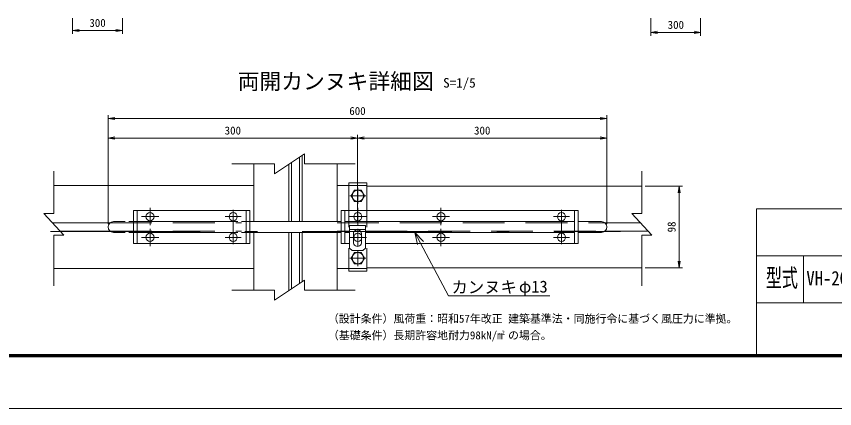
# Model space of a CAD drawing. Units: millimetres, scale not verified, with parts at other scales. Extents: x -5936 to 5936, y -4198 to 4198.
# Drawn here: x -1455 to 3467, y -4198 to -1838 of the extents above; entities that cross this region are included whole.
import ezdxf
from ezdxf.enums import TextEntityAlignment as Align

# ---------------------------------------------------------------- set-up
doc = ezdxf.new("R2010")
doc.units = ezdxf.units.MM
doc.header["$LTSCALE"] = 30
doc.linetypes.add('USER2', pattern=[12.6, 8.4, -4.2])
doc.linetypes.add('USER3', pattern=[50.5, 30, -9, 2.5, -9])
for name, color, linetype, lineweight in [('0-2_D-STR3', 3, 'Continuous', 9), ('0-5_D-STR1', 1, 'Continuous', 9), ('0-6_D-STR-DIM', 7, 'Continuous', 9), ('0-7_D-STR-TXT', 7, 'Continuous', 9), ('0-C_0', 7, 'Continuous', 9), ('0-E_1', 7, 'Continuous', 9), ('0-F_D-TTL', 7, 'Continuous', 9), ('1-0_D-BMK', 2, 'USER3', 9)]:
    doc.layers.add(name, color=color, linetype=linetype, lineweight=lineweight)
doc.layers.add('0-4_D-TTL-TXT', color=7, linetype='Continuous')
doc.styles.add('ＭＳ ゴシック', font='')
doc.styles.get('ＭＳ ゴシック').set_extended_font_data('MS Gothic')

# ---------------------------------------------------------------- blocks, each defined once
blk = doc.blocks.new('_OPEN')
at = {"layer": '0-C_0'}
blk.add_line((-30, 5), (0, 0), dxfattribs=at)
blk.add_lwpolyline([(-30, -5), (0, 0), (-30, 0)], dxfattribs=at)
blk = doc.blocks.new('G97')
at = {"layer": '0-E_1'}
for q in [(224139.3, 22396.2), (223316.5, 21958.9), (227782.8, 14547.7)]:
    blk.add_line((222911.9, 23712.9), q, dxfattribs=at)

msp = doc.modelspace()

# ---------------------------------------------------------------- linework, layer by layer
at = {"layer": '0-2_D-STR3'}
for p, q in [((544.12, -2838.86), (654.12, -2838.86)), ((544.12, -2838.86), (544.12, -2854.86)), ((654.12, -2838.86), (654.12, -2854.86)), ((-50.88, -3004.86), (-750.88, -3004.86)), ((-750.88, -3204.86), (-750.88, -3004.86)), ((-728.38, -3204.86), (-728.38, -3004.86)), ((-73.38, -3204.86), (-73.38, -3004.86)), ((-50.88, -3204.86), (-50.88, -3004.86)), ((499.12, -3004.86), (1924.12, -3004.86)), ((499.12, -3204.86), (499.12, -3004.86)), ((521.62, -3204.86), (521.62, -3004.86)), ((1901.62, -3204.86), (1901.62, -3004.86)), ((1924.12, -3204.86), (1924.12, -3004.86)), ((-870.53, -3072.36), (-800.88, -3072.36)), ((-123.38, -3072.36), (-778.38, -3072.36)), ((-100.88, -3072.36), (499.12, -3072.36)), ((521.62, -3072.36), (1901.62, -3072.36)), ((549.47, -3096.62), (549.47, -3231.62)), ((644.47, -3096.62), (549.47, -3096.62)), ((644.47, -3231.62), (644.47, -3096.62)), ((1924.12, -3072.36), (2064.47, -3072.36)), ((-870.53, -3137.36), (-800.88, -3137.36)), ((-123.38, -3137.36), (-778.38, -3137.36)), ((-100.88, -3137.36), (499.12, -3137.36)), ((521.62, -3137.36), (549.47, -3137.36)), ((571.97, -3146.62), (571.97, -3196.62)), ((621.97, -3146.62), (621.97, -3196.62)), ((644.47, -3137.36), (1901.62, -3137.36)), ((1924.12, -3137.36), (2064.47, -3137.36)), ((-50.88, -3204.86), (-750.88, -3204.86)), ((499.12, -3204.86), (549.47, -3204.86)), ((549.47, -3231.62), (564.47, -3246.62)), ((564.47, -3246.62), (629.47, -3246.62)), ((629.47, -3246.62), (644.47, -3231.62)), ((644.47, -3204.86), (1924.12, -3204.86)), ((544.12, -3354.86), (544.12, -3370.86)), ((544.12, -3370.86), (654.12, -3370.86)), ((654.12, -3354.86), (654.12, -3370.86))]:
    msp.add_line(p, q, dxfattribs=at)
at = {"layer": '0-2_D-STR3', "linetype": 'USER2'}
for p, q in [((544.12, -2854.86), (544.12, -3354.86)), ((544.12, -2854.86), (654.12, -2854.86)), ((654.12, -2854.86), (654.12, -3354.86)), ((-650.88, -3094.34), (-650.88, -2990.38)), ((599.12, -3094.34), (599.12, -2990.38)), ((1099.12, -3094.34), (1099.12, -2990.38)), ((-702.86, -3042.36), (-598.92, -3042.36)), ((547.14, -3042.36), (651.08, -3042.36)), ((651.1, -3042.36), (547.16, -3042.36)), ((1151.1, -3042.36), (1047.16, -3042.36)), ((-891.3, -3079.86), (-100.88, -3079.86)), ((474.12, -3079.86), (2085.23, -3079.86)), ((-891.3, -3129.86), (-100.88, -3129.86)), ((-650.88, -3115.38), (-650.88, -3219.34)), ((474.12, -3129.86), (549.47, -3129.86)), ((549.47, -3119.12), (644.47, -3119.12)), ((599.12, -3115.38), (599.12, -3219.34)), ((644.47, -3129.86), (2085.23, -3129.86)), ((1099.12, -3115.38), (1099.12, -3219.34)), ((-702.86, -3167.36), (-598.92, -3167.36)), ((547.14, -3167.36), (651.08, -3167.36)), ((651.1, -3167.36), (547.16, -3167.36)), ((651.1, -3167.36), (547.16, -3167.36)), ((1151.1, -3167.36), (1047.16, -3167.36)), ((544.12, -3354.86), (654.12, -3354.86))]:
    msp.add_line(p, q, dxfattribs=at)
at = {"layer": '0-2_D-STR3', "linetype": 'USER3'}
for p, q in [((599.12, -2869.76), (599.12, -2964.96)), ((551.52, -2917.36), (646.72, -2917.36)), ((-150.88, -3208.73), (-150.88, -3002.05)), ((1824.12, -3208.73), (1824.12, -3002.05)), ((-198.48, -3042.36), (-103.28, -3042.36)), ((1776.52, -3042.36), (1871.72, -3042.36)), ((-198.48, -3167.36), (-103.28, -3167.36)), ((1776.52, -3167.36), (1871.72, -3167.36)), ((599.12, -3339.96), (599.12, -3244.76)), ((551.52, -3292.36), (646.72, -3292.36))]:
    msp.add_line(p, q, dxfattribs=at)
at = {"layer": '0-2_D-STR3', "linetype": 'USER2'}
for points in [[(638.32, -2917.36), (618.72, -2883.41), (579.52, -2883.41), (559.92, -2917.36), (579.52, -2951.31), (618.72, -2951.31)], [(638.32, -3292.36), (618.72, -3326.31), (579.52, -3326.31), (559.92, -3292.36), (579.52, -3258.41), (618.72, -3258.41)]]:
    msp.add_lwpolyline(points, close=True, dxfattribs=at)
for centre in [(599.12, -2917.36), (599.12, -3292.36)]:
    msp.add_circle(centre, 34, dxfattribs=at)
at = {"layer": '0-2_D-STR3'}
for centre in [(-650.88, -3042.36), (-150.88, -3042.36), (599.12, -3042.36), (1099.12, -3042.36), (1824.12, -3042.36), (-650.88, -3167.36), (-150.88, -3167.36), (599.12, -3167.36), (1099.12, -3167.36), (1824.12, -3167.36)]:
    msp.add_circle(centre, 24.43, dxfattribs=at)
for centre, radius, start, end in [((-870.53, -3104.86), 32.5, 90, 270), ((596.97, -3146.62), 25, 359.99999, 179.99999), ((596.97, -3196.62), 25, 179.99999, 0)]:
    msp.add_arc(centre, radius, start, end, dxfattribs=at)
at = {"layer": '0-5_D-STR1'}
for p, q in [((98.11, -2785.27), (277.35, -2665.27)), ((249.12, -3072.36), (249.12, -2684.17)), ((265.12, -3072.36), (265.12, -2673.46)), ((277.35, -2725.27), (277.35, -2665.27)), ((-25.88, -3072.36), (-25.88, -2725.27)), ((183.12, -3072.36), (183.12, -2728.35)), ((199.12, -3072.36), (199.12, -2717.64)), ((277.35, -2725.27), (582.11, -2725.27)), ((474.12, -3072.36), (474.12, -2725.27)), ((-1229.69, -2768.12), (-1229.69, -3024.17)), ((2307.92, -2768.12), (2307.92, -3024.17)), ((-1229.69, -2854.86), (-25.88, -2854.86)), ((474.12, -2854.86), (544.12, -2854.86)), ((654.12, -2859.86), (2307.92, -2859.86)), ((-1289.69, -3024.17), (-1169.69, -3153.41)), ((-1229.69, -3024.17), (-1289.69, -3024.17)), ((2307.92, -3024.17), (2247.92, -3024.17)), ((2247.92, -3024.17), (2367.92, -3153.41)), ((-1237.98, -3079.86), (-841.3, -3079.86)), ((2085.23, -3079.86), (2299.62, -3079.86)), ((-1191.55, -3129.86), (-841.3, -3129.86)), ((-25.88, -3484.45), (-25.88, -3137.36)), ((183.12, -3487.53), (183.12, -3137.36)), ((199.12, -3476.82), (199.12, -3137.36)), ((249.12, -3443.35), (249.12, -3137.36)), ((265.12, -3435.28), (265.12, -3137.36)), ((474.12, -3484.45), (474.12, -3137.36)), ((2085.23, -3129.86), (2346.05, -3129.86)), ((-1229.69, -3153.41), (-1229.69, -3458.18)), ((-1229.69, -3153.41), (-1169.69, -3153.41)), ((2307.92, -3153.41), (2307.92, -3458.18)), ((2307.92, -3153.41), (2367.92, -3153.41)), ((-1229.69, -3354.86), (-25.88, -3354.86)), ((474.12, -3354.86), (544.12, -3354.86)), ((654.12, -3349.86), (2307.92, -3349.86)), ((98.11, -3544.45), (277.35, -3424.45)), ((277.35, -3484.45), (277.35, -3424.45)), ((277.35, -3484.45), (582.11, -3484.45))]:
    msp.add_line(p, q, dxfattribs=at)
for points in [[(-157.94, -2725.27), (98.11, -2725.27), (98.11, -2785.27)], [(-157.94, -3484.45), (98.11, -3484.45), (98.11, -3544.45)]]:
    msp.add_lwpolyline(points, dxfattribs=at)
msp.add_arc((2064.47, -3104.86), 32.5, 270, 90, dxfattribs=at)
at = {"layer": '0-6_D-STR-DIM'}
for p, q in [((-1116.8, -1847.68), (-1116.8, -1942.48)), ((-816.8, -1847.68), (-816.8, -1942.48)), ((2361.04, -1847.68), (2361.04, -1953.98)), ((2661.04, -1847.68), (2661.04, -1953.98)), ((-856.8, -1922.48), (-1076.8, -1922.48)), ((2401.04, -1933.98), (2621.04, -1933.98)), ((-903.03, -3084.86), (-903.03, -2432.16)), ((2056.97, -2452.16), (-863.03, -2452.16)), ((2096.97, -3084.86), (2096.97, -2432.16)), ((-903.03, -3084.86), (-903.03, -2549.85)), ((596.97, -3076.62), (596.97, -2549.85)), ((596.97, -3076.62), (596.97, -2549.85)), ((2096.97, -3084.86), (2096.97, -2549.85)), ((-863.03, -2569.85), (556.97, -2569.85)), ((2056.97, -2569.85), (636.97, -2569.85)), ((2327.92, -2859.86), (2551.45, -2859.86)), ((2531.45, -2899.86), (2531.45, -3309.86)), ((2327.92, -3349.86), (2551.45, -3349.86))]:
    msp.add_line(p, q, dxfattribs=at)
at = {"layer": '0-7_D-STR-TXT'}
msp.add_line((1144.94, -3519.24), (1753.79, -3519.24), dxfattribs=at)
at = {"layer": '0-F_D-TTL'}
for p, q in [((2996.27, -2996.27), (2996.27, -3872.53)), ((2996.27, -2996.27), (5540.27, -2996.27)), ((2996.27, -3278.93), (5540.27, -3278.93)), ((3278.93, -3278.93), (3278.93, -3561.6)), ((2996.27, -3561.6), (5540.27, -3561.6))]:
    msp.add_line(p, q, dxfattribs=at)
at = {"layer": '0-F_D-TTL', "color": 2, "lineweight": 18}
msp.add_lwpolyline([(-5936, 4197.6), (5936, 4197.6), (5936, -4197.6), (-5936, -4197.6)], close=True, dxfattribs=at)
at = {"layer": '0-F_D-TTL'}
for points in [[(-5554.4, 3886.67), (5554.4, 3886.67), (5554.4, -3886.67), (-5554.4, -3886.67)], [(-5550.87, 3883.13), (5550.87, 3883.13), (5550.87, -3883.13), (-5550.87, -3883.13)], [(-5547.33, 3879.6), (5547.33, 3879.6), (5547.33, -3879.6), (-5547.33, -3879.6)], [(-5543.8, 3876.07), (5543.8, 3876.07), (5543.8, -3876.07), (-5543.8, -3876.07)], [(-5540.27, 3872.53), (5540.27, 3872.53), (5540.27, -3872.53), (-5540.27, -3872.53)]]:
    msp.add_lwpolyline(points, close=True, dxfattribs=at)
at = {"layer": '1-0_D-BMK'}
msp.add_line((-1249.88, -3131.06), (2178.16, -3131.06), dxfattribs=at)

# ---------------------------------------------------------------- block references
at = {"layer": '0-2_D-STR3', "xscale": 0.04166667, "yscale": 0.04166667}
msp.add_blockref('G97', (-8346.01, -4125.39), dxfattribs=at)
at = {"layer": '0-6_D-STR-DIM', "xscale": 1.333333, "yscale": 1.333333}
for p, rotation in [((-1116.8, -1922.48), 180), ((2361.04, -1933.98), 180), ((-903.03, -2452.16), 180), ((-903.03, -2569.85), 180), ((596.97, -2569.85), 180), ((2531.45, -2859.86), 90), ((2531.45, -3349.86), 270)]:
    msp.add_blockref('_OPEN', p, dxfattribs=dict(at, rotation=rotation))
for p in [(-816.8, -1922.48), (2661.04, -1933.98), (2096.97, -2452.16), (596.97, -2569.85), (2096.97, -2569.85)]:
    msp.add_blockref('_OPEN', p, dxfattribs=at)

# ---------------------------------------------------------------- texts
at = {"layer": '0-4_D-TTL-TXT', "style": 'ＭＳ ゴシック'}
for s, height, p in [('両開カンヌキ詳細図', 96.11, (-124.13, -2305.34)), ('S=1/5', 57.62, (1112.13, -2283.51)), ('（設計条件）風荷重：昭和57年改正 建築基準法・同施行令に基づく風圧力に準拠。', 48.17, (418.87, -3695.03)), ('（基礎条件）長期許容地耐力98kN/m の場合。', 48.17, (418.87, -3795.03)), ('2', 24.05, (1464.34, -3759.22))]:
    msp.add_text(s, height=height, dxfattribs=at).set_placement(p, align=Align.BOTTOM_LEFT)
for s, height, width, p in [('型式', 108.8, 0.65, (3053.18, -3497.72)), ('VH-2G型H1800（内忍）', 86.59, 0.85, (3296.9, -3481.92))]:
    msp.add_text(s, height=height, dxfattribs=dict(at, width=width)).set_placement(p, align=Align.BOTTOM_LEFT)
at = {"layer": '0-6_D-STR-DIM', "style": 'ＭＳ ゴシック'}
for s, p in [('300', (-1015.68, -1915.74)), ('300', (2462.67, -1927.23)), ('600', (547.72, -2445.41)), ('300', (-201.91, -2563.11)), ('300', (1298.09, -2563.11))]:
    msp.add_text(s, height=48.17, dxfattribs=at).set_placement(p, align=Align.BOTTOM_LEFT)
msp.add_text('98', height=48.17, rotation=90, dxfattribs=at).set_placement((2524.71, -3137.36), align=Align.BOTTOM_LEFT)
at = {"layer": '0-7_D-STR-TXT', "style": 'ＭＳ ゴシック'}
for s, p in [('カンヌキ', (1162.1, -3524.14)), ('φ13', (1568.08, -3521.12))]:
    msp.add_text(s, height=72.14, dxfattribs=at).set_placement(p, align=Align.BOTTOM_LEFT)

doc.saveas('drawing.dxf')
